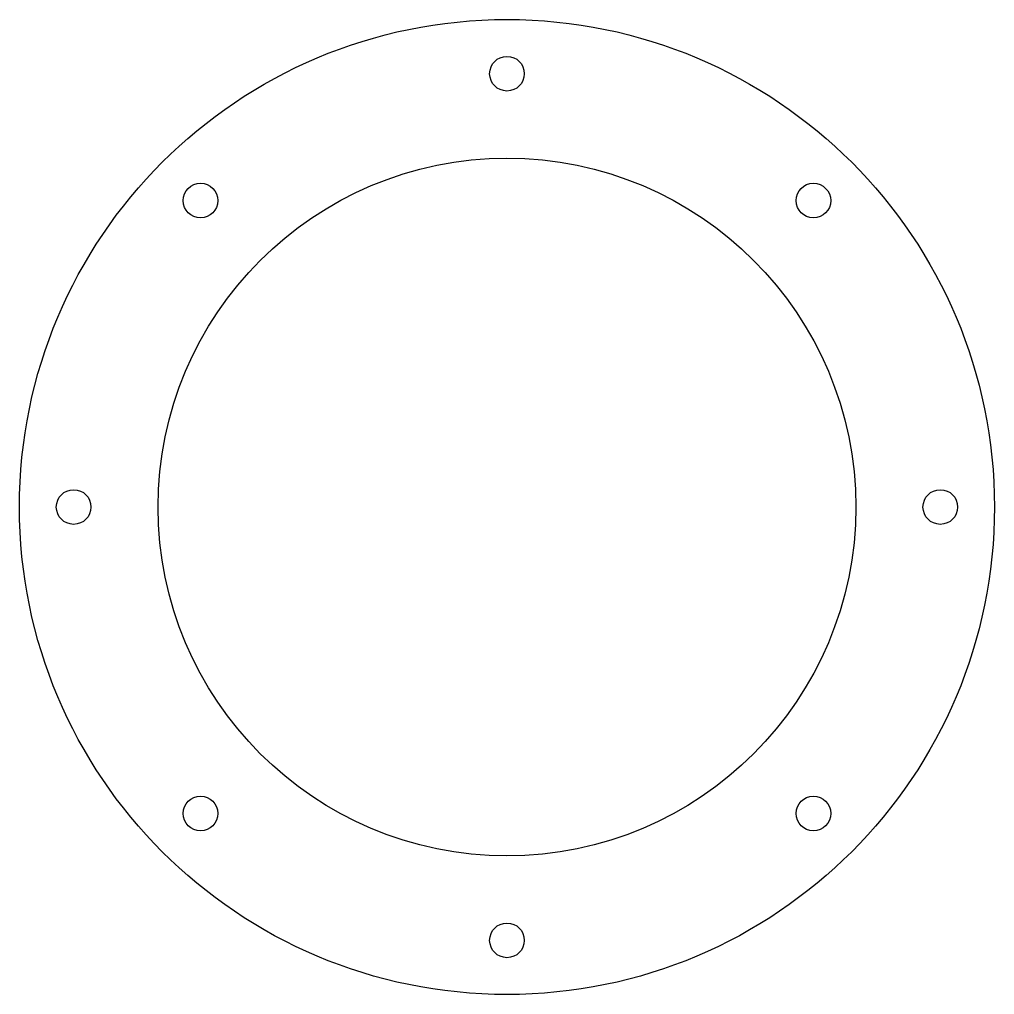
# Model space of a CAD drawing. Header units: millimetres. Extents: x 532 to 757, y -1109 to -884.
import ezdxf

# ---------------------------------------------------------------- set-up
doc = ezdxf.new("R2010")
doc.units = ezdxf.units.MM

msp = doc.modelspace()

# ---------------------------------------------------------------- linework, layer by layer
at = {"color": 7, "linetype": 'Continuous', "lineweight": 25}
for centre, radius in [((644, -996.79), 112.5), ((644, -896.79), 4), ((644, -996.79), 80.5), ((573.29, -926.08), 4), ((714.71, -926.08), 4), ((544, -996.79), 4), ((744, -996.79), 4), ((573.29, -1067.5), 4), ((714.71, -1067.5), 4), ((644, -1096.79), 4)]:
    msp.add_circle(centre, radius, dxfattribs=at)

doc.saveas('drawing.dxf')
